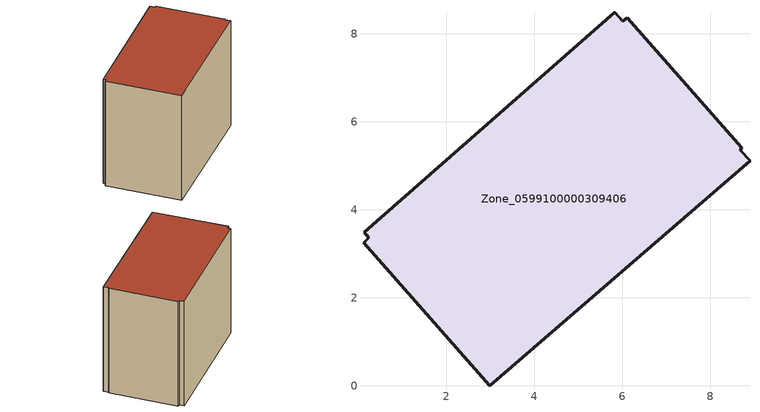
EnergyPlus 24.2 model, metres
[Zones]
Zone_0599100000309406
 floor ground (C_G): 0.23,3.36 0.13,3.49 5.82,8.49 6.01,8.29 6.1,8.37 8.71,5.41 8.68,5.36 8.9,5.11 2.98,0 0.11,3.25 z0
 wall outside (C_F): 0.13,3.49 0.23,3.36 0.11,3.25 2.98,0 8.9,5.11 8.68,5.36 8.71,5.41 6.1,8.37 6.01,8.29 5.82,8.49 0.13,3.49 z0:6.66
 roof outside (C_R): 0.23,3.36 0.11,3.25 2.98,0 8.9,5.11 8.68,5.36 8.71,5.41 6.1,8.37 6.01,8.29 5.82,8.49 0.13,3.49 z6.66
[BUILDING]
Pand.0599100000309406: North Axis=0; Terrain=City; Loads Convergence Tolerance Value=0.04; Temperature Convergence Tolerance Value=0.4; Solar Distribution=FullExterior; Maximum Number of Warmup Days=25; Minimum Number of Warmup Days=1
[Site:Location]
Rotterdam.The.Hague.AP_ZH_NLD Design_Conditions: Latitude=51.96; Longitude=4.45; Time Zone=1; Elevation=-4.5
[SITE:GROUNDTEMPERATURE:BUILDINGSURFACE]
18, 18, 18, 18, 18, 18, 18, 18, 18, 18, 18, 18
[MATERIAL] Thermal Absorptance=0.9; Solar Absorptance=0.7; Visible Absorptance=0.7
Name | Roughness | Thickness | Conductivity | Density | Specific Heat
G.TI.1946 | MediumSmooth | 0.15 | 1 | 540 | 1210
F.TI.1946 | Rough | 0.3 | 0.857143 | 1920 | 840
R.TI.1946 | MediumRough | 0.2 | 0.1 | 1500 | 1000
[CONSTRUCTION]
C_G: G.TI.1946
C_F: F.TI.1946
C_R: R.TI.1946
[ZONE]
Zone_0599100000309406: Type=1; Multiplier=1; Ceiling Height=Autocalculate; Volume=Autocalculate; Floor Area=autocalculate; Part of Total Floor Area=Yes
[ZONEINFILTRATION:DESIGNFLOWRATE]
Infil_Zone_0599100000309406: Zone or ZoneList or Space or SpaceList=Zone_0599100000309406; Schedule=AlwaysOn; Design Flow Rate Calculation Method=Flow/Area; Flow Rate per Floor Area=0.003; Constant Term Coefficient=1; Temperature Term Coefficient=0; Velocity Term Coefficient=0; Velocity Squared Term Coefficient=0
[HVACTEMPLATE:ZONE:IDEALLOADSAIRSYSTEM]
Zone_0599100000309406: Maximum Heating Supply Air Temperature=50; Minimum Cooling Supply Air Temperature=13; Maximum Heating Supply Air Humidity Ratio=0.0156; Minimum Cooling Supply Air Humidity Ratio=0.0077; Heating Limit=NoLimit; Cooling Limit=NoLimit; Dehumidification Control Type=ConstantSensibleHeatRatio; Cooling Sensible Heat Ratio=0.7; Dehumidification Setpoint=60; Humidification Control Type=None; Humidification Setpoint=30; Outdoor Air Method=None; Outdoor Air Flow Rate per Person=0.00944; Outdoor Air Flow Rate per Zone Floor Area=0; Outdoor Air Flow Rate per Zone=0; Demand Controlled Ventilation Type=None; Outdoor Air Economizer Type=NoEconomizer; Heat Recovery Type=None; Sensible Heat Recovery Effectiveness=0.7; Latent Heat Recovery Effectiveness=0.65
[ZONECONTROL:THERMOSTAT]
ThermostatControl_Zone_0599100000309406: Zone or ZoneList=Zone_0599100000309406; Control Type Schedule=DualSetpointControlType; Control 1=Thermostat_Zone_0599100000309406; Temperature Difference Between Cutout And Setpoint=0
[THERMOSTATSETPOINT:DUALSETPOINT]
Thermostat_Zone_0599100000309406: Heating Setpoint Temperature Schedule=HeatingSetpoint_Zone_0599100000309406; Cooling Setpoint Temperature Schedule=CoolingSetpoint_Zone_0599100000309406
[SCHEDULE:COMPACT]
HeatingSetpoint_Zone_0599100000309406: Through: 12/31, For: AllDays, Until: 24:00, 21
CoolingSetpoint_Zone_0599100000309406: Through: 12/31, For: AllDays, Until: 24:00, 24
DualSetpointControlType: Through: 12/31, For: AllDays, Until: 24:00, 4
AlwaysOn: Through: 12/31, For: AllDays, Until: 24:00, 1
